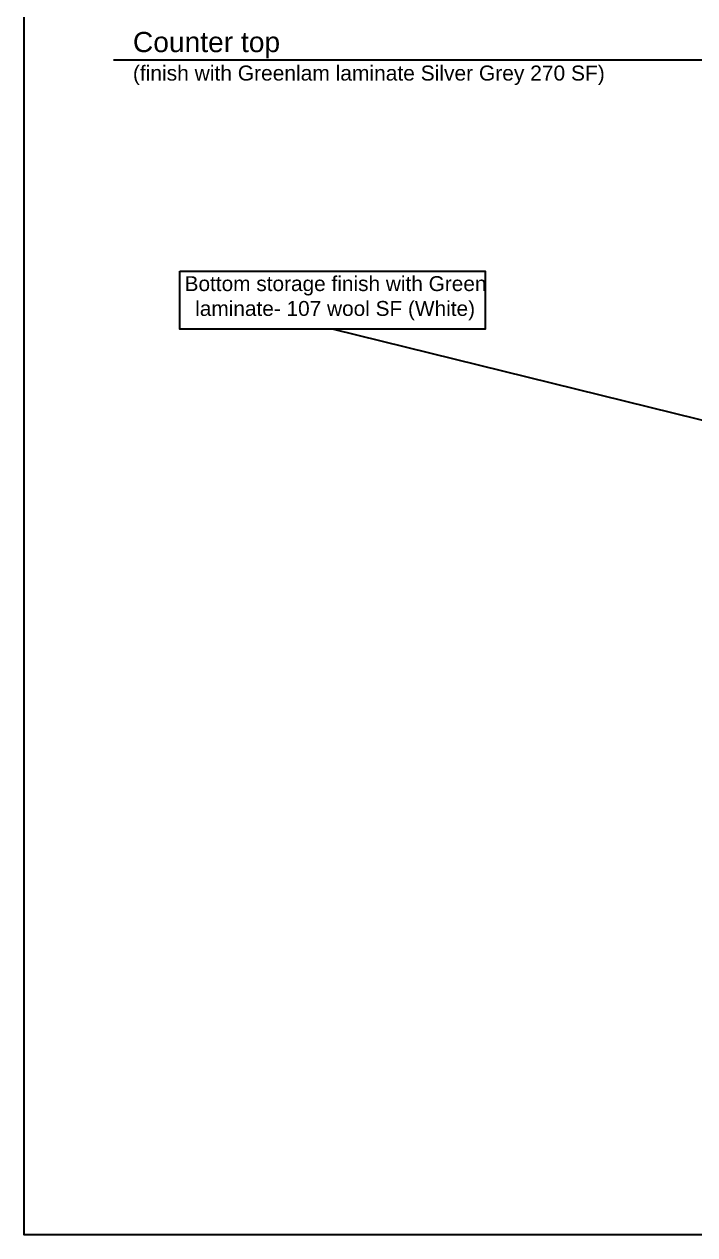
# Model space of a CAD drawing. Header units: millimetres. Extents: x 3460353 to 3472294, y -129816 to -118796.
# Drawn here: x 3463202 to 3464559, y -129816 to -127364 of the extents above; entities that cross this region are included whole.
import ezdxf

# ---------------------------------------------------------------- set-up
doc = ezdxf.new("R2010")
doc.units = ezdxf.units.MM
doc.header["$LTSCALE"] = 0.5
doc.header["$MEASUREMENT"] = 0
doc.layers.add('TEXT', color=7, linetype='Continuous', lineweight=30)
doc.styles.add('ARIAL', font='eurr____.ttf', dxfattribs={"height": 6})
doc.styles.add('style1', font='arial.ttf')
doc.dimstyles.new('EYE+', dxfattribs={"dimtxt": 2, "dimasz": 3, "dimexe": 0, "dimexo": 0, "dimgap": 0.09, "dimtad": 0, "dimdec": 0, "dimzin": 0, "dimdsep": 46, "dimlunit": 4, "dimtxsty": 'ARIAL', "dimblk": 'OBLIQUE', "dimcen": 0.09, "dimclrd": 256, "dimclre": 256, "dimclrt": 7, "dimadec": 0, "dimazin": 0, "dimtfac": 1, "dimtdec": 0, "dimtofl": 0, "dimtmove": 0, "dimatfit": 2, "dimfxl": 1, "dimtolj": 1, "dimtzin": 0, "dimarcsym": 1})

# ---------------------------------------------------------------- blocks, each defined once
blk = doc.blocks.new('_Oblique')
at = {"color": 0, "linetype": 'ByBlock', "lineweight": -2}
blk.add_line((-0.5, -0.5), (0.5, 0.5), dxfattribs=at)
blk = doc.blocks.new('WTW')
blk.add_lwpolyline([(-109307.988, 2362663.82), (-109283.652, 2362663.82), (-109283.652, 2362659.2), (-109307.988, 2362659.2)], close=True)
at = {"layer": 'TEXT', "lineweight": 0, "ltscale": 0.05, "attachment_point": 1, "style": 'style1'}
for s, insert, char_height, width in [('Counter top\\P{\\H0.74419x;\\C1;(finish with Greenlam laminate Silver Grey 270 SF)}', (-109311.733, 2362682.894), 1.60764, 53.26591), ('\\pi0.3634;Bottom storage finish with Green \\P\\pi1.20583;laminate- 107 wool SF (White)', (-109307.975, 2362663.42), 1.1875, 24.55699)]:
    blk.add_mtext(s, dxfattribs=dict(at, insert=insert, char_height=char_height, width=width))
at = {"color": 1, "lineweight": 0}
blk.add_leader([(-109246.831, 2362674.518), (-109246.831, 2362680.638), (-109313.289, 2362680.638)], dimstyle='EYE+', override={"dimgap": 0.09, "dimtad": 0}, dxfattribs=at)
at = {"color": 7}
blk.add_leader([(-109248.713, 2362647.553), (-109295.82, 2362659.2)], dimstyle='EYE+', override={"dimgap": 0.09, "dimtad": 0}, dxfattribs=at)

msp = doc.modelspace()

# ---------------------------------------------------------------- linework, layer by layer
at = {"ltscale": 0.5}
msp.add_lwpolyline([(3463201.5, -120005.5), (3472099.5, -120005.5), (3472099.5, -129816.5), (3463201.5, -129816.5)], close=True, dxfattribs=at)

# ---------------------------------------------------------------- block references
at = {"color": 7, "xscale": 25.40526631099194, "yscale": 25.40526631099194, "zscale": 25.40526631099194}
msp.add_blockref('WTW', (6240515.3, -60151968), dxfattribs=at)

doc.saveas('drawing.dxf')
